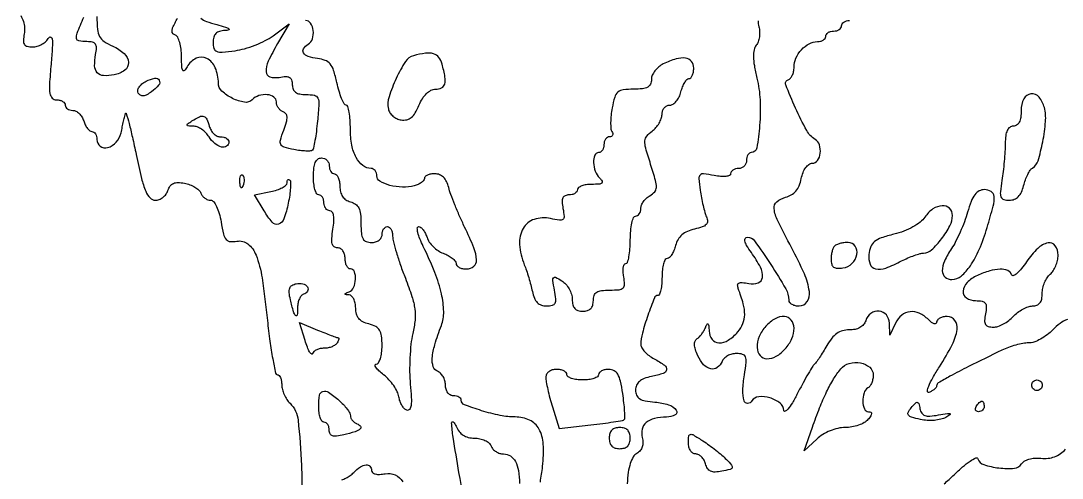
# Model space of a CAD drawing. Extents: x 0 to 525, y 1 to 407.
# Drawn here: x 36.6 to 233.8, y 113.4 to 199.9 of the extents above; entities that cross this region are included whole.
import ezdxf

# ---------------------------------------------------------------- set-up
doc = ezdxf.new("R2010")
doc.units = 0

msp = doc.modelspace()

# ---------------------------------------------------------------- linework, layer by layer
for points in [[(36.599529, 200.926835, -0.057705), (37.094005, 199.808082, -0.059194), (37.311101, 198.632671, -0.063403), (37.238452, 197.467047, 0.034076), (37.084291, 196.196651, 0.157954), (37.272434, 195.491358, 0.195342), (37.808538, 195.115895, 0.056344), (38.833733, 195, 0.074499), (39.69933, 195.129693, 0.054939), (40.590469, 195.514062, 0.055194), (41.371849, 196.080502, 0.077497), (41.911675, 196.75, -0.378253), (42.279109, 196.873259, -0.279554), (42.543658, 196.507381, -0.036362), (42.557058, 194.863063, -0.006248), (42.31676, 191.75, 0.006731), (42.026397, 187.940407, 0.053873), (42.105547, 186.183968, 0.16102), (42.538648, 185.335501, 0.197386), (43.355395, 185, -0.058895), (43.984367, 184.925655, -0.077909), (44.516897, 184.70625, -0.096446), (44.873621, 184.381435, -0.16135), (45, 184, 0.141874), (45.110427, 183.61866, 0.099744), (45.42083, 183.29375, 0.084602), (45.885024, 183.074877, 0.068054), (46.432612, 183, -0.122947), (47.027698, 182.851427, -0.069989), (47.63086, 182.4125, -0.063046), (48.150468, 181.764714, -0.06077), (48.5, 181, 0.039709), (48.811679, 180.234602, 0.0497), (49.222265, 179.5875, 0.058089), (49.664493, 179.141156, 0.170109), (50.067388, 179, -0.15811), (50.423094, 178.884635, -0.097128), (50.726045, 178.559375, -0.079016), (50.930588, 178.073619, -0.060283), (51, 177.5, 0.236821), (51.634567, 176.23538, 0.23091), (53.039161, 175.96993, 0.14494), (54.661491, 176.975685, 0.128421), (55.568419, 178.75, -0.000517), (55.816763, 179.870488, -0.000557), (56.061411, 180.963176, -0.000526), (56.273444, 181.90067, -0.002665), (56.394976, 182.422516, -0.769527), (56.557788, 182.426569, -0.006634), (57.084995, 180.526491, -0.008344), (57.720763, 177.936374, -0.004289), (58.43499, 174.672516, 0.007434), (59.461479, 170.119021, 0.039855), (60.252054, 167.703152, 0.087141), (61.062723, 166.437755, 0.209795), (62.060098, 166, 0.094029), (62.79419, 166.139284, 0.071281), (63.508112, 166.545528, 0.06968), (64.094024, 167.147349, 0.081565), (64.45465, 167.857115, -0.079227), (64.877256, 168.698523, -0.135197), (65.485395, 169.188748, -0.109135), (66.358218, 169.358673, -0.040961), (67.604183, 169.224835, -0.043607), (68.622476, 168.936378, -0.0447), (69.566432, 168.477432, -0.048795), (70.306115, 167.9274, -0.117405), (70.689134, 167.36772, 0.076098), (70.987329, 166.844865, 0.064776), (71.443182, 166.401768, 0.066816), (71.980937, 166.102095, 0.094018), (72.519091, 166, -0.227865), (73.082237, 165.729302, -0.05531), (73.649538, 164.832689, -0.044293), (74.151744, 163.518801, -0.027306), (74.516329, 161.903347, 0.015972), (74.982758, 159.594202, 0.114412), (75.483769, 158.580645, 0.202441), (76.242548, 158.181367, 0.068556), (77.514694, 158.24756, -0.219767), (79.598381, 157.729306, -0.132469), (81.128339, 155.635162, -0.055105), (82.27087, 151.295903, -0.010708), (83.289581, 143.25, 0.007395), (83.760708, 139.320164, 0.012128), (84.289177, 136.010938, 0.005789), (84.824037, 133.291326, 0.355152), (85.182447, 133, -0.217239), (85.495244, 132.857365, -0.078708), (85.759844, 132.433482, -0.059849), (85.940114, 131.809856, -0.040483), (86, 131.071429, 0.066297), (86.113534, 130.218936, 0.039093), (86.459568, 129.249807, 0.038421), (86.965583, 128.318907, 0.052723), (87.564487, 127.57837, -0.170828), (89.08972, 124.396635, -0.01702), (89.728968, 115.841692, -0.018224), (89.77499, 104.629228, -0.009735)], [(51, 200.744111, 0.021781), (51.105866, 198.314991, 0.101826), (51.504232, 196.980346, 0.1254), (52.353385, 196.055046, 0.040539), (54, 195.160294, -0.079457), (56.185091, 193.743322, -0.200272), (56.979939, 192.061946, -0.250793), (56.278762, 190.592296, -0.111787), (54.252548, 189.707946, -0.060201), (52.244859, 189.569949, -0.198643), (51.070766, 190.128167, -0.182764), (50.574869, 191.394417, -0.050195), (50.767607, 193.564646, 0.035264), (50.91705, 194.82109, 0.162317), (50.721402, 195.517336, 0.193066), (50.172753, 195.887545, 0.053087), (49.116577, 196, -0.042401), (47.606762, 196.128265, -0.328502), (47.144391, 196.608449, -0.12643), (47.262194, 197.586932, -0.006109), (48.5, 200.654243, 0.031083)], [(70.699333, 200.44681, 0.096792), (71.731598, 199.829018, 0.021781), (73.695166, 199.21566, -0.008351), (75.34027, 198.749873, -0.082276), (75.984158, 198.433425, -0.62637), (75.947466, 198.218838, -0.059163), (75.25, 198.103352, 0.058962), (74.217938, 197.932889, 0.125803), (73.525999, 197.525826, 0.13117), (73.131831, 196.849818, 0.066858), (73, 195.868331, 0.071521), (73.165327, 194.718443, 0.234894), (73.671783, 194.17154, 0.112341), (74.713666, 194.026191, 0.012051), (77.153505, 194.293764, 0.035972), (78.966662, 194.671219, 0.023792), (80.983745, 195.35027, 0.023967), (82.89094, 196.202502, 0.042146), (84.360037, 197.108066), (87.413064, 199.365266), (85.206532, 195.625473, 0.022399), (83.43489, 192.289984, 0.122971), (83.035536, 190.307205, 0.313226), (83.767552, 189.350361, 0.125537), (85.5, 189.244751, -0.032898), (86.753309, 189.399832, -0.141627), (87.478407, 189.234605, -0.196163), (87.870273, 188.747994, -0.072767), (88, 187.861328, 0.090596), (88.156485, 187.004779, 0.149347), (88.60287, 186.427119, 0.113817), (89.398228, 186.100432, 0.040791), (90.627229, 186, -0.048923), (92.178861, 185.847814, -0.247805), (92.832166, 185.318039, -0.117085), (93.026689, 184.188252, -0.008298), (92.771909, 180.978013, -0.008045), (92.551784, 179.018773, -0.011486), (92.288652, 177.288779, -0.007569), (92.015835, 175.862928, -0.146333), (91.804402, 175.471069, -0.185605), (91.451634, 175.314224, -0.021501), (90.570345, 175.306879, -0.023539), (89.482205, 175.396012, -0.017151), (88.284359, 175.593128, -0.021164), (86.440747, 176.043738, -0.204845), (85.83131, 176.542783, -0.192283), (85.750139, 177.346705, -0.01838), (86.374637, 179.256374, 0.017883), (86.884515, 180.810312, 0.079431), (87.001839, 181.761208, 0.158012), (86.783998, 182.359472, 0.145762), (86.25, 182.739635, -0.092308), (85.772219, 183.008953, -0.069515), (85.367188, 183.457372, -0.068133), (85.093631, 184.009869, -0.081099), (85, 184.583333, 0.246898), (84.514653, 185.506306, 0.128775), (83.25867, 185.959695, 0.101097), (81.680666, 185.783457, 0.11872), (80.399796, 184.999796, -0.241814), (78.943786, 184.531983, -0.074274), (76.678666, 185.262346, -0.072466), (74.673728, 186.648379, -0.207026), (74.007802, 188.168213, 0.097382), (73.426295, 191.054224, 0.17639), (71.818351, 192.807558, 0.234366), (69.81916, 192.845576, 0.15164), (68.080099, 191.25, -0.048718), (67.557999, 190.526006, -0.520107), (67.25428, 190.559717, -0.116221), (67.07607, 191.204529, -0.007487), (67.030409, 193.166667, 0.028932), (66.935575, 194.598372, 0.039215), (66.675162, 195.867507, 0.043952), (66.304525, 196.827025, 0.200779), (65.86376, 197.21208, -0.128858), (65.41164, 197.507038, -0.17814), (65.231857, 197.952165, -0.103715), (65.347391, 198.604016, -0.029032), (65.790762, 199.545413, 0.013396), (66.238126, 200.423037, 0.009022)], [(134.965232, 112.666643, 0.01203), (135.387865, 115.643031, 0.042231), (135.525579, 119.868247, 0.113866), (134.704667, 122.738324, 0.158702), (132.924367, 124.39909, 0.109407), (130.211032, 125, -0.050324), (127.369522, 125.286718, -0.024716), (123.844055, 126.188972, -0.016276), (120.579557, 127.316336, -0.310906), (120, 128.158288, 0.173303), (119.885233, 128.47946, 0.093533), (119.559375, 128.752747, 0.073869), (119.073841, 128.937662, 0.054157), (118.5, 129, -0.131307), (117.920798, 129.154775, -0.103496), (117.434603, 129.588564, -0.089187), (117.110922, 130.24494, -0.070174), (117, 131.031385, 0.067698), (116.888545, 131.850792, 0.062616), (116.561465, 132.634332, 0.066656), (116.078044, 133.265471, 0.104791), (115.507115, 133.635643, -0.228531), (114.684927, 134.509325, -0.097368), (114.501564, 136.145928, -0.053249), (114.983067, 138.663852, -0.016703), (116.224164, 142.302052, 0.097706), (116.667896, 144.928615, 0.049471), (116.24366, 148.269781, 0.038305), (114.975335, 152.344941, 0.019525), (112.800461, 157.25, -0.019361), (112.161906, 158.688884, -0.036615), (111.780103, 159.898438, -0.050966), (111.6683, 160.748863, -0.422696), (111.912288, 161, -0.170869), (112.324246, 160.854984, -0.057831), (112.777106, 160.395673, -0.049481), (113.198055, 159.730047, -0.039445), (113.518181, 158.942716, 0.077667), (113.944259, 158.087797, 0.04585), (114.688571, 157.220107, 0.044592), (115.613467, 156.470606, 0.057208), (116.585569, 155.967467, -0.034644), (117.509737, 155.540732, -0.043956), (118.290761, 155.018133, -0.050235), (118.835088, 154.481865, -0.174868), (119, 154.024751, 0.18727), (119.151866, 153.633497, 0.089436), (119.5875, 153.301021, 0.069261), (120.234642, 153.075593, 0.049264), (121, 153, 0.178908), (122.361486, 153.50327, 0.231388), (122.882749, 154.709569, 0.085259), (122.38198, 156.98099, 0.015597), (120.628061, 160.926598, -0.008649), (119.672526, 162.998141, -0.007992), (118.76279, 165.156459, -0.008007), (118.014236, 167.104245, -0.026254), (117.609009, 168.421695, 0.051712), (117.203793, 169.534427, 0.085806), (116.621982, 170.342945, 0.099931), (115.873966, 170.829439, 0.094642), (114.980948, 171, 0.042656), (114.222567, 170.935182, 0.062316), (113.581903, 170.74051, 0.081811), (113.147765, 170.454383, 0.209177), (113, 170.116631, -0.175444), (112.864468, 169.742266, -0.062059), (112.441736, 169.346763, -0.052236), (111.826839, 168.991591, -0.040933), (111.099526, 168.736278, -0.069845), (108.837906, 168.472026, -0.059007), (106.451149, 168.810873, -0.067558), (104.59329, 169.582855, -0.266575), (104, 170.616577, 0.075887), (103.919316, 171.145124, 0.08924), (103.685268, 171.59362, 0.100734), (103.337172, 171.893437, 0.128255), (102.928571, 172, -0.168433), (101.354992, 172.545562, -0.104597), (100.090641, 174.062304, -0.076775), (99.270329, 176.432368, -0.04502), (99, 179.428571, 0.016623), (98.941723, 181.180986, 0.027118), (98.762668, 182.657143, 0.02575), (98.508287, 183.761373, 0.334969), (98.192061, 184, -0.277979), (97.826928, 184.219998, -0.023918), (97.344724, 185.248438, -0.02613), (96.861606, 186.621355, -0.016996), (96.442061, 188.25, 0.020934), (95.827029, 190.562001, 0.094797), (95.172265, 191.786939, 0.134547), (94.235751, 192.460333, 0.06041), (92.75, 192.816422, -0.047917), (91.024918, 193.184687, -0.173422), (90.144529, 193.853279, -0.297162), (90.144402, 194.664669, -0.110364), (91, 195.5, 0.179043), (91.806615, 196.533132, 0.105189), (91.963408, 198.112517, 0.1193), (91.46671, 199.481146, 0.2514), (90.5, 200, -0.130775)], [(176.21022, 199.952191, 0.072849), (176.334792, 198.827754, -0.052486), (176.478569, 197.882215, -0.045671), (176.43323, 196.881039, -0.048096), (176.218578, 195.975113, -0.09124), (175.853317, 195.323258, 0.122508), (175.433985, 194.452783, 0.056091), (175.31606, 193.189215, 0.038932), (175.483565, 191.464764, 0.015199), (175.971238, 189.119894, -0.047113), (176.560667, 184.975956, -0.030963), (176.489448, 180.154513, -0.024352), (175.952623, 175.895046, -0.364103), (174.886456, 175, 0.165545), (174.548295, 174.884883, 0.095492), (174.260397, 174.559375, 0.076482), (174.065812, 174.073731, 0.057167), (174, 173.5, -0.099038), (173.885486, 172.927543, -0.097945), (173.559375, 172.440625, -0.097945), (173.072457, 172.114514, -0.099038), (172.5, 172, 0.063155), (171.926484, 171.927269, 0.0812), (171.440625, 171.713594, 0.098319), (171.115512, 171.396835, 0.15175), (171, 171.025, -0.298073), (170.777872, 170.685499, -0.075318), (170.108572, 170.506237, -0.05066), (169.107142, 170.496114, -0.026574), (167.873036, 170.675393, 0.016784), (165.879101, 171.005017, 0.238962), (165.218856, 170.772311, 0.215015), (164.976101, 170.084364, 0.01358), (165.220653, 167.900393, 0.012398), (165.4554, 166.477147, 0.011083), (165.768188, 165.012695, 0.011191), (166.107807, 163.70969, 0.033632), (166.418169, 162.844951, -0.098206), (166.600955, 162.012095, -0.201051), (166.359478, 161.401416, -0.119423), (165.618441, 160.937123, -0.026452), (164.16418, 160.53606, 0.047786), (162.799441, 160.096331, 0.076229), (161.762663, 159.447234, 0.083516), (161.031805, 158.566415, 0.070132), (160.574575, 157.441109, -0.035562), (160.268003, 156.506612, -0.047603), (159.853717, 155.717076, -0.056439), (159.400577, 155.16929, -0.194114), (158.980948, 155, 0.280398), (158.602411, 154.769603, 0.05105), (158.288153, 153.971875, 0.041844), (158.071136, 152.841146, 0.026502), (158, 151.5, -0.020367), (157.945333, 150.158491, -0.032867), (157.777772, 149.028125, -0.035459), (157.537652, 148.20476, -0.313764), (157.243479, 148, 0.308343), (156.555239, 147.530979, 0.009841), (155.32229, 144.202382, 0.017674), (154.289094, 140.858988, 0.06619), (154, 138.684729, 0.139671), (154.174009, 138.073954, 0.048711), (154.734375, 137.340547, 0.043777), (155.54338, 136.611419, 0.038674), (156.5, 136, -0.028294), (158.483898, 134.789195, -0.286042), (158.851967, 133.940127, -0.285494), (158.252144, 133.23425, -0.028222), (156, 132.65, 0.038209), (154.625937, 132.264123, 0.089528), (153.7081, 131.727901, 0.117583), (153.185103, 131.00967, 0.099147), (153, 130.085365, 0.101125), (153.199112, 129.110948, 0.154481), (153.756846, 128.461631, 0.094481), (154.817549, 128.054872, 0.023373), (156.6727, 127.810365, -0.054707), (159.232015, 127.308568, -0.154992), (160.705636, 126.277633, -0.468923), (160.50328, 125.390035, -0.116302), (158.833333, 124.984687, 0.055287), (156.565504, 124.718078, 0.119834), (155.007668, 123.934543, 0.159243), (154.246698, 122.694526, 0.123208), (154.263598, 121.100001, -0.061643), (154.389226, 120.15848, -0.085124), (154.253379, 119.318415, -0.093105), (153.861123, 118.626663, -0.090012), (153.240529, 118.114731, 0.133429), (152.543725, 117.431592, 0.055273), (152.001762, 116.216603, 0.042168), (151.615534, 114.527977, 0.021689), (151.404838, 112.367088, -0.005712)], [(234.762264, 143.467479, 0.068519), (233.364596, 142.709442, 0.045738), (232, 141.5, -0.042262), (230.935593, 140.543345, -0.037323), (229.681917, 139.734375, -0.039204), (228.434907, 139.177394, -0.085633), (227.406726, 139, 0.045425), (226.345858, 138.903421, 0.020823), (224.989826, 138.595605, 0.020422), (223.579357, 138.150481, 0.026525), (222.33104, 137.623335, 0.001978), (216.005656, 134.516457, 0.010011), (212.519682, 132.699228, 0.009673), (210.318122, 131.438974, 0.26376), (210, 130.877875, -0.166997), (209.898984, 130.583862, -0.052698), (209.572027, 130.244769, -0.045942), (209.100667, 129.917777, -0.037085), (208.54307, 129.654901, -0.562859), (208.259387, 129.874577, -0.069624), (208.501614, 130.813548, -0.031547), (209.286206, 132.419024, -0.012865), (210.54307, 134.499876, 0.023001), (212.940046, 138.656341, 0.081412), (213.890054, 141.575391, 0.201601), (213.465827, 143.267144, 0.236051), (212, 144, 0.051602), (211.234755, 143.920813, 0.071518), (210.5875, 143.685268, 0.091543), (210.152489, 143.337512, 0.180377), (210, 142.928571, -0.262054), (209.855217, 142.671296, -0.216722), (209.538393, 142.633482, -0.08714), (209.033083, 142.897769, -0.032428), (208.428571, 143.428571, 0.087911), (206.720786, 144.622245, 0.136725), (204.959179, 144.911763, 0.147019), (203.391619, 144.247497, 0.107577), (202.220495, 142.75), (201.135361, 140.5), (201.06768, 142.75, 0.168509), (200.48139, 144.289138, 0.195167), (199.103976, 145.019372, 0.186662), (197.558233, 144.596415, 0.158123), (196.566849, 143.210621, -0.099745), (196.155515, 142.468588, -0.088672), (195.473572, 141.906995, -0.077553), (194.554278, 141.563863, -0.054532), (193.453164, 141.460621, 0.071441), (192.19071, 141.2992, 0.084877), (191.104414, 140.788904, 0.072985), (190.13168, 139.875007, 0.038614), (189.203703, 138.5, -0.007702), (188.506184, 137.314659, -0.009546), (187.819257, 136.234375, -0.008099), (187.213119, 135.351555, -0.068052), (186.88313, 135, 0.085998), (186.535089, 134.60164, 0.004775), (185.687661, 133.178125, 0.00726), (184.715436, 131.451746, 0.005242), (183.679692, 129.5, -0.013818), (182.680843, 127.693307, -0.036366), (181.83925, 126.477216, -0.11509), (181.313042, 126.065817, -0.539275), (181.046561, 126.230948, 0.224121), (180.343573, 127.622283, 0.093323), (178.427407, 128.609859, 0.094813), (176.307159, 128.824126, 0.236485), (175.017666, 128.028584, -0.254449), (174.209132, 127.56683, -0.340155), (173.553973, 128.049732, -0.080893), (173.314958, 130.058496, -0.028898), (173.606289, 132.939328, 0.011837), (173.933289, 135.348774, 0.117335), (173.809524, 136.355021, 0.24255), (173.27229, 136.844482, 0.065843), (172.096423, 137, 0.064151), (171.22793, 136.88811, 0.061434), (170.40241, 136.559375, 0.066273), (169.74199, 136.073763, 0.109941), (169.361626, 135.5, -0.146934), (168.466497, 134.342315, -0.21598), (167.223911, 134.096375, -0.15396), (165.882205, 134.892534, -0.075694), (164.785417, 136.571613, -0.027318), (164.317043, 137.768864, -0.069804), (164.151663, 138.683404, -0.107878), (164.270871, 139.356036, -0.152129), (164.656912, 139.821613, 0.059012), (165.09788, 140.188887, 0.030189), (165.561402, 140.741349, 0.029513), (165.976019, 141.375972, 0.039014), (166.271109, 142, -0.039499), (166.530132, 142.546389, -0.51614), (166.719375, 142.564651, -0.158373), (166.861922, 142.227414, -0.012676), (166.921053, 141.25, 0.155888), (167.482609, 139.68425, 0.22646), (168.768552, 139.028215, 0.150983), (170.55193, 139.528252, 0.072534), (172.359374, 141.106751, 0.079422), (173.312072, 142.662081, 0.0954), (173.653815, 144.340611, 0.069737), (173.384944, 146.419485, 0.024639), (172.446232, 149.279521, -0.090743), (172.31977, 149.953726, -0.287622), (172.551426, 150.326781, -0.139848), (173.182026, 150.439631, -0.022022), (174.441968, 150.255845, 0.130559), (176.215292, 150.381544, 0.29751), (177.004387, 151.394008, 0.140969), (176.619543, 153.328326, 0.035588), (174.931906, 156.09563, -0.016199), (174.026638, 157.458314, -0.076792), (173.662265, 158.318452, -0.232997), (173.762743, 158.788926, -0.22955), (174.198274, 159, -0.242187), (175.516721, 158.321587, -0.010072), (178.601856, 153.814068, -0.013434), (181.418165, 149.253355, -0.132348), (182, 147.093729, 0.177221), (182.15274, 146.676333, 0.092453), (182.5875, 146.321283, 0.072563), (183.23481, 146.080909, 0.052721), (184, 146, 0.257299), (185.478452, 146.814748, 0.175879), (185.897326, 148.730568, 0.071033), (184.950571, 152.089007, 0.019406), (182.522713, 157.046426, -0.008649), (179.908837, 162.105207, -0.085525), (179.229218, 164.3911, -0.248797), (179.736201, 165.700782, -0.117501), (181.391221, 166.562054, 0.07152), (182.485633, 167.010257, 0.084571), (183.339805, 167.730065, 0.077288), (183.960813, 168.748554, 0.04901), (184.366221, 170.081106, -0.043802), (184.705676, 171.239991, -0.063371), (185.215773, 172.175791, -0.079455), (185.828627, 172.790094, -0.158303), (186.475, 173, 0.248367), (187.458161, 173.520476, 0.121936), (187.963671, 174.88682, 0.107281), (187.801687, 176.468395, 0.177173), (186.980984, 177.511752, -0.130121), (185.394961, 179.185702, -0.018694), (183.273696, 183.442976, -0.013575), (181.427982, 187.836277, -0.428589), (181.87721, 188.792403, 0.136036), (182.307057, 189.081559, 0.066232), (182.670181, 189.64073, 0.058269), (182.91659, 190.366574, 0.052765), (183, 191.154762, -0.103542), (183.360122, 192.87513, -0.082134), (184.397765, 194.470725, -0.084794), (185.856257, 195.605274, -0.123606), (187.428571, 196, 0.061768), (188.02945, 196.074515, 0.080164), (188.538393, 196.29375, 0.09778), (188.879052, 196.618614, 0.154765), (189, 197, -0.148195), (189.115568, 197.381354, -0.098894), (189.440625, 197.70625, -0.082425), (189.926543, 197.925306, -0.064853), (190.5, 198, 0.064853), (191.073457, 198.074694, 0.082425), (191.559375, 198.29375, 0.098894), (191.884432, 198.618646, 0.148195), (192, 199, -0.148195), (192.115568, 199.381354, -0.098894), (192.440625, 199.70625, -0.082425), (192.926543, 199.925306, -0.064853), (193.5, 200, 0.162131)], [(122.626862, 96.171272, 0.001125), (119.561122, 114.5, -0.002307), (118.46192, 121.168507, -0.02457), (118.161178, 123.900958, -0.672491), (118.473701, 124.050862, -0.113433), (119.031162, 123.25, 0.066357), (119.589897, 122.262056, 0.087232), (120.346752, 121.557612, 0.08486), (121.315702, 121.140837, 0.059293), (122.499161, 121, -0.054328), (123.522397, 120.888489, -0.057225), (124.478793, 120.559375, -0.063894), (125.23002, 120.074286, -0.126521), (125.638374, 119.5, 0.093208), (125.991782, 118.926523, 0.06679), (126.569538, 118.440625, 0.064917), (127.27421, 118.11213, 0.076792), (128, 118, -0.144283), (129.287685, 117.620519, -0.126786), (130.240966, 116.587744, -0.086212), (130.81806, 114.853088, -0.037309), (131, 112.418213, 0.048373)], [(211.408165, 112.365836, 0.022312), (213.306151, 114.067133, -0.015928), (214.92268, 115.553785, -0.029575), (216.337838, 116.635375, -0.035222), (217.419474, 117.259044, -0.453085), (217.800403, 117.098792, 0.239033), (218.932501, 115.979334, 0.047964), (221.790109, 115.356298, 0.047964), (224.712467, 115.289192, 0.240568), (226.069049, 116.111724, -0.124371), (226.603503, 116.629708, -0.05953), (227.48867, 117.007459, -0.052329), (228.584229, 117.206677, -0.044987), (229.755701, 117.189573, 0.052856), (231.094359, 117.191049, 0.061518), (232.332847, 117.480509, 0.062669), (233.445075, 118.056234, 0.058167), (234.411449, 118.902152, -0.024186)], [(97.373228, 113.106471, 0.037677), (98.165831, 113.440625, 0.036043), (98.963971, 113.925971, 0.041772), (99.642857, 114.5, -0.046676), (100.896436, 115.539085, -0.121876), (101.985747, 115.944476, -0.242917), (102.697177, 115.674347, -0.184892), (103, 114.883423, 0.224645), (103.193241, 114.475025, 0.112618), (103.715824, 114.214416, 0.071397), (104.534846, 114.135746, 0.035538), (105.572225, 114.258558, -0.154935), (107.48823, 114.030361, -0.158771), (108.899422, 112.739537, -0.095355)]]:
    msp.add_lwpolyline(points, format="xyb")
for points in [[(110.924964, 193.344369, 0.188374), (109.428765, 192.24167, 0.031139), (107.674828, 189.038924, 0.033453), (106.322939, 185.572859, 0.123964), (106.187188, 183.24846, 0.101293), (106.47137, 182.557566, 0.069656), (107.038648, 181.925224, 0.066314), (107.791151, 181.444949, 0.073416), (108.617816, 181.19911, 0.08977), (109.667478, 181.237516, 0.118068), (110.527322, 181.653592, 0.089095), (111.26987, 182.522149, 0.034244), (111.978921, 183.94911, -0.041423), (112.626765, 185.207301, -0.060543), (113.408763, 186.175845, -0.073206), (114.261405, 186.790329, -0.120154), (115.12132, 187, 0.113722), (116.27116, 187.264951, 0.218597), (116.859049, 187.980993, 0.109433), (116.911733, 189.33084, 0.020715), (116.369714, 191.75, 0.098051), (115.74039, 193.028833, 0.159621), (114.751912, 193.70717, 0.106653), (113.238663, 193.81686, 0.03066)], [(158.25, 191.779505, 0.060761), (157.389555, 191.227082, 0.056107), (156.660937, 190.470519, 0.059986), (156.16559, 189.634054, 0.104081), (156, 188.847186, -0.103718), (155.812792, 187.954403, -0.166085), (155.291369, 187.386275, -0.100472), (154.309079, 187.083708, -0.024637), (152.611291, 187, 0.029894), (150.649536, 186.882605, 0.150041), (149.655654, 186.441859, 0.142447), (149.052531, 185.506153, 0.026033), (148.562787, 183.48299, 0.019934), (148.354798, 182.064433, 0.02353), (148.275266, 180.710348, 0.023313), (148.314917, 179.578004, 0.118539), (148.510513, 178.98299, -0.084443), (148.662717, 178.607478, -0.163219), (148.628488, 178.288753, -0.180931), (148.415073, 178.076682, -0.106462), (148.059017, 178, 0.140337), (147.655173, 177.884374, 0.099915), (147.311086, 177.559375, 0.085131), (147.079345, 177.073318, 0.06887), (147, 176.5, -0.064853), (146.925306, 175.926543, -0.082425), (146.70625, 175.440625, -0.098894), (146.381354, 175.115568, -0.148195), (146, 175, 0.308176), (145.26021, 174.49618, 0.104548), (145.032852, 173.144926, 0.079759), (145.370441, 171.486565, 0.106751), (146.2, 170.2, -0.064899), (146.654669, 169.609036, -0.371337), (146.5875, 169.25, -0.153786), (146.054712, 169.043621, -0.016096), (144.7, 169, 0.035231), (143.665881, 168.927044, 0.053511), (142.793125, 168.70625, 0.069881), (142.194059, 168.383445, 0.238636), (142, 168, -0.158846), (141.875691, 167.618586, -0.096977), (141.52513, 167.29375, -0.078765), (141.001634, 167.074408, -0.059964), (140.383423, 167, 0.102603), (139.658167, 166.849589, 0.188489), (139.236264, 166.43089, 0.120053), (139.100423, 165.674253, 0.031901), (139.254528, 164.448855, -0.02471), (139.465298, 162.947488, -0.250256), (139.22762, 162.385911, -0.209556), (138.593218, 162.212485, -0.017482), (136.877686, 162.526865, 0.132341), (133.810746, 162.382772, 0.188472), (131.717095, 160.680439, 0.148744), (131.033707, 157.627657, 0.077629), (131.930792, 153.797053, -0.015098), (132.32982, 152.71998, -0.008063), (132.760966, 151.366947, -0.008019), (133.157068, 149.970104, -0.012386), (133.449844, 148.75, 0.044638), (133.839672, 147.489588, 0.096795), (134.394783, 146.646289, 0.116172), (135.152486, 146.166655, 0.083451), (136.144052, 146, 0.056452), (137.244823, 146.124679, 0.223217), (137.767199, 146.534133, 0.145901), (137.910556, 147.335568, 0.021164), (137.651632, 148.991842, -0.008781), (137.315205, 150.8424, -0.209388), (137.443317, 151.342997, -0.36122), (137.839171, 151.429099, -0.01979), (139.026632, 150.751295, -0.072063), (139.781624, 150.112627, -0.05265), (140.420323, 149.217206, -0.05295), (140.854214, 148.215044, -0.075842), (141, 147.259453, 0.055699), (141.115375, 146.226963, 0.126162), (141.471292, 145.532432, 0.1388), (142.091033, 145.134849, 0.073774), (143, 145, 0.072254), (143.873159, 145.126841, 0.124864), (144.5, 145.5, 0.124864), (144.873159, 146.126841, 0.072254), (145, 147, -0.082653), (145.163542, 147.982574, -0.169186), (145.639572, 148.589568, -0.114738), (146.540641, 148.910401, -0.028404), (148.116577, 149, 0.021695), (149.895578, 149.077228, 0.169509), (150.640489, 149.412205, 0.216124), (150.916589, 150.090289, 0.037483), (150.755249, 151.5, -0.031701), (150.634359, 152.458177, -0.053628), (150.670744, 153.265625, -0.076393), (150.843992, 153.816555, -0.285831), (151.138672, 154, 0.327067), (151.474912, 154.246293, 0.029327), (151.746985, 155.321875, 0.029276), (151.937832, 156.77505, 0.018014), (152, 158.5, -0.020945), (152.072283, 160.224757, -0.033738), (152.29375, 161.678125, -0.036969), (152.611488, 162.732972, -0.31052), (153, 163, 0.143546), (153.381342, 163.111783, 0.099542), (153.70625, 163.426029, 0.084027), (153.925172, 163.895928, 0.067183), (154, 164.45031, -0.099517), (154.12579, 165.076054, -0.055647), (154.504935, 165.757167, -0.052366), (155.061482, 166.386936, -0.058116), (155.718929, 166.862581, 0.086115), (156.616444, 167.591357, 0.175439), (156.940138, 168.426817, 0.075338), (156.769151, 169.754314, 0.007755), (155.851017, 172.786716, -0.008324), (154.920881, 175.87142, -0.080357), (154.763185, 177.226612, -0.163426), (155.11942, 178.149136, -0.063529), (156.132089, 179.095204, 0.055585), (156.846719, 179.741955, 0.046406), (157.451301, 180.568691, 0.048414), (157.864111, 181.441205, 0.086506), (158, 182.220759, -0.081833), (158.111971, 182.900314, -0.092147), (158.435028, 183.477348, -0.100671), (158.916096, 183.863175, -0.119389), (159.480948, 184, 0.147328), (160.093964, 184.184637, 0.071387), (160.711184, 184.734375, 0.061291), (161.239404, 185.543788, 0.052514), (161.589356, 186.5, -0.031538), (161.894893, 187.457251, -0.043524), (162.294405, 188.265625, -0.050787), (162.722675, 188.831931, -0.208396), (163.108408, 189, 0.209225), (163.449305, 189.149179, 0.081793), (163.738095, 189.5875, 0.062301), (163.93458, 190.234324, 0.042643), (164, 191, 0.167628), (163.566942, 192.25543, 0.195359), (162.478933, 192.879255, 0.108559), (160.680715, 192.732328, 0.037912)], [(61.360792, 186.521867, -0.032888), (60.465954, 185.953818, -0.101381), (59.784178, 185.744565, -0.158096), (59.253757, 185.861993, -0.122039), (58.827784, 186.278651, -0.187584), (58.733557, 186.788598, -0.101438), (58.979978, 187.387527, -0.076), (59.534008, 187.989172, -0.050899), (60.32145, 188.497412, -0.063259), (61.981201, 189.094061, -0.338404), (62.799163, 188.71509, -0.305838), (62.69476, 187.76367, -0.059199)], [(226, 183, -0.033607), (225.911037, 181.677925, -0.082504), (225.625, 180.75, -0.12651), (225.148955, 180.202091, -0.152103), (224.5, 180, 0.158443), (223.8402, 179.785534, 0.127447), (223.363544, 179.206499, 0.07888), (223.079423, 178.210044, 0.029243), (222.988994, 176.75, -0.014222), (222.94081, 175.236595, -0.007402), (222.799145, 173.353125, -0.007354), (222.596485, 171.422458, -0.011129), (222.358152, 169.75, 0.014076), (222.065308, 167.604593, 0.116885), (222.1871, 166.63693, 0.23363), (222.697341, 166.157906, 0.07384), (223.76075, 166, 0.092851), (224.69475, 166.174954, 0.105523), (225.454998, 166.673707, 0.087608), (226.043388, 167.524319, 0.046152), (226.470876, 168.739983, -0.026223), (226.807281, 169.833925, -0.02851), (227.248641, 170.855613, -0.029639), (227.724067, 171.67823, -0.108907), (228.152892, 172.094492, 0.183642), (229.200648, 173.461408, 0.024113), (230.095014, 177.076464, 0.028374), (230.622115, 180.883472, 0.08187), (230.403249, 183.529462, 0.114142), (229.38546, 185.517312, 0.25267), (227.848274, 186.12294, 0.253847), (226.504329, 185.169841, 0.114685)], [(72.289749, 180, 0.070024), (72.608997, 179.235545, 0.069688), (73.127252, 178.5875, 0.075597), (73.758114, 178.150168, 0.114309), (74.40638, 178, -0.060868), (75.015778, 177.925538, -0.079473), (75.531874, 177.70625, -0.097394), (75.877397, 177.381399, -0.156778), (76, 177, -0.25724), (75.567614, 176.215181, -0.208727), (74.603789, 176.067415, -0.112228), (73.315297, 176.743037, -0.076673), (72.232073, 178, 0.055894), (71.62516, 178.766186, 0.049093), (70.838379, 179.416998, 0.051834), (69.999605, 179.86376, 0.094542), (69.241526, 180.015313, -0.01196), (68.266394, 180.047221, -0.329624), (68.080718, 180.201545, -0.307511), (68.167829, 180.435718, -0.011066), (69, 181, -0.030284), (70.421789, 181.801247, -0.189142), (71.238884, 181.865742, -0.21755), (71.813377, 181.35828, -0.04079)], [(95, 172.5, 0.064853), (95.074694, 171.926543, 0.082425), (95.29375, 171.440625, 0.098894), (95.618646, 171.115568, 0.148195), (96, 171, -0.218879), (96.382658, 170.82406, -0.07806), (96.70625, 170.299885, -0.059352), (96.926775, 169.529219, -0.040055), (97, 168.616631, 0.061532), (97.130127, 167.563245, 0.089464), (97.514648, 166.711977, 0.096222), (98.14677, 166.091353, 0.082332), (99, 165.710251, -0.09135), (99.960931, 165.260241, -0.125243), (100.57448, 164.533936, -0.086439), (100.903556, 163.388683, -0.026844), (101, 161.59362, 0.021376), (101.080633, 159.708395, 0.105985), (101.389135, 158.699202, 0.178786), (101.993453, 158.180707, 0.089054), (103, 158, 0.072314), (103.769411, 158.111864, 0.08892), (104.416667, 158.4375, 0.10214), (104.846791, 158.924246, 0.130775), (105, 159.5, -0.064853), (105.074694, 160.073457, -0.082425), (105.29375, 160.559375, -0.098894), (105.618646, 160.884432, -0.148195), (106, 161, -0.175694), (106.381604, 160.861638, -0.092881), (106.70625, 160.468199, -0.07307), (106.925992, 159.882234, -0.053275), (107, 159.189614, 0.063811), (107.134403, 158.140769, 0.009743), (107.706574, 156.108069, 0.010764), (108.484428, 153.724135, 0.009144), (109.405359, 151.241494, -0.013497), (110.659266, 147.768811, -0.046306), (111.19837, 145.434511, -0.058504), (111.235115, 143.3407, -0.031922), (110.817194, 140.80188, 0.029406), (110.472894, 138.773975, 0.015101), (110.268926, 136.203465, 0.014955), (110.218035, 133.53617, 0.021799), (110.345914, 131.18864, -0.011025), (110.536569, 128.6836, -0.04693), (110.476772, 127.184958, -0.118503), (110.186451, 126.435506, -0.332293), (109.68408, 126.266968, -0.125458), (109.207263, 126.570949, -0.05509), (108.754722, 127.174261, -0.049699), (108.392059, 127.956394, -0.047189), (108.18306, 128.808403, 0.078781), (107.879612, 129.777411, 0.036092), (107.204895, 130.921427, 0.034595), (106.304312, 132.04844, 0.040255), (105.298201, 132.980075, -0.020118), (104.388018, 133.75727, -0.051738), (103.817974, 134.406647, -0.146622), (103.681658, 134.810036, -0.424416), (103.865141, 135, 0.257056), (104.303671, 135.241405, 0.062383), (104.668495, 136.016824, 0.048305), (104.918047, 137.140068, 0.030531), (105, 138.480948, 0.028072), (104.895704, 140.337114, 0.109027), (104.525387, 141.420175, 0.138579), (103.788514, 142.104913, 0.05692), (102.5, 142.589356, -0.053868), (101.344052, 143.015949, -0.104882), (100.576922, 143.623923, -0.11005), (100.144996, 144.46918, -0.063382), (100, 145.608408, 0.050044), (99.907597, 146.529307, 0.0672), (99.632812, 147.320661, 0.084297), (99.227594, 147.868789, 0.177562), (98.75, 148.078947, -0.011437), (98.096611, 148.135242, -0.382689), (98, 148.242982, -0.295955), (98.090194, 148.382013, -0.009076), (98.75, 148.662281, 0.197458), (99.60378, 149.495863, 0.087698), (99.973053, 151.055284, 0.1038), (99.759991, 152.471848, 0.313354), (99, 153, -0.191087), (98.618118, 153.151477, -0.088204), (98.29375, 153.5875, -0.068025), (98.073693, 154.234582, -0.048028), (98, 155, 0.070154), (97.892222, 155.764366, 0.08594), (97.577843, 156.4125, 0.10015), (97.110903, 156.845832, 0.137978), (96.562871, 157, -0.162057), (95.924436, 157.212507, -0.172879), (95.561163, 157.760049, -0.082419), (95.480577, 158.778779, -0.018839), (95.693713, 160.5, 0.021816), (95.872331, 162.01639, 0.058337), (95.825723, 163.101804, 0.104214), (95.57269, 163.759768, 0.254273), (95.130842, 164, -0.131691), (94.699597, 164.115587, -0.100601), (94.332185, 164.440625, -0.088083), (94.085032, 164.926846, -0.073775), (94, 165.5, 0.064853), (93.925306, 166.073457, 0.082425), (93.70625, 166.559375, 0.098894), (93.381354, 166.884432, 0.148195), (93, 167, -0.277684), (92.614308, 167.232098, -0.052312), (92.29375, 168.028125, -0.042582), (92.072542, 169.158889, -0.027026), (92, 170.5, -0.025511), (92.081893, 172.104033, -0.075863), (92.357143, 173.166667, -0.129352), (92.830552, 173.773926, -0.164293), (93.5, 174, -0.099038), (94.072457, 173.885486, -0.097945), (94.559375, 173.559375, -0.097945), (94.885486, 173.072457, -0.099038)], [(78.683114, 168.8125, -0.054073), (78.461564, 168.395823, -0.470617), (78.279315, 168.37858, -0.168741), (78.137993, 168.670344, -0.018894), (78.078947, 169.416667, -0.028489), (78.089945, 170.112848, -0.077125), (78.200665, 170.592839, -0.208169), (78.385309, 170.77538, -0.296942), (78.604167, 170.729167, -0.126455), (78.797407, 170.402231, -0.060344), (78.876576, 169.916927, -0.05415), (78.839148, 169.359369, -0.051402)], [(87.236243, 165.474438, -0.030647), (86.418233, 162.473625, -0.237412), (85.412861, 161.484608, -0.302323), (84.214337, 161.824284, -0.0435), (82.657496, 164.002668), (80.87246, 167.024492), (83.93623, 167.637246, 0.030789), (85.109497, 167.948046, 0.043682), (86.100018, 168.375993, 0.051527), (86.794424, 168.849119, 0.220928), (87, 169.291667, -0.048871), (87.035739, 169.656435, -0.146095), (87.151496, 169.875847, -0.260465), (87.320483, 169.925463, -0.141272), (87.515733, 169.817601, -0.197637), (87.678945, 169.426289, -0.017294), (87.646372, 168.329057, -0.020617), (87.503336, 166.978173, -0.014535)], [(215.858682, 163.75, -0.019314), (215.258071, 161.928527, -0.014411), (214.46173, 159.968716, -0.014619), (213.602741, 158.162947, -0.031864), (212.818541, 156.84563, 0.040922), (211.474753, 154.492469, 0.112581), (211.073453, 152.635667, 0.214131), (211.60944, 151.476954, 0.180845), (212.88499, 151, 0.177477), (214.631898, 151.640237, 0.06794), (216.389605, 153.594348, 0.04984), (218.065863, 156.682759, 0.025761), (219.558056, 160.819942, 0.009497), (220.704294, 164.872375, 0.082352), (220.876555, 166.732872, 0.243287), (220.319368, 167.643078, 0.136892), (219.040142, 168, 0.124661), (218.053653, 167.750165, 0.108453), (217.244951, 167.052041, 0.068514), (216.542829, 165.784278, 0.022272)], [(207.793836, 162.816021, -0.081916), (206.913488, 161.870282, -0.038072), (205.50823, 160.946351, -0.034991), (203.785914, 160.144852, -0.03227), (201.921864, 159.566021, 0.019714), (199.512251, 158.883578, 0.090896), (198.242615, 158.195392, 0.132692), (197.548144, 157.240811, 0.06272), (197.183578, 155.75, 0.115278), (197.396318, 153.907981, 0.262726), (198.420555, 153.023281, 0.13871), (200.351134, 153.172365, 0.03201), (203.364307, 154.506161, -0.016877), (204.557244, 155.077973, -0.017451), (205.772951, 155.561185, -0.017446), (206.851649, 155.904986, -0.06852), (207.541727, 156, 0.190968), (209.032091, 156.590769, 0.040765), (210.935598, 158.698512, 0.042303), (212.515452, 161.171537, 0.121576), (213, 163.134859, 0.204877), (212.428016, 164.472183, 0.20887), (211.072187, 164.968103, 0.137559), (209.294953, 164.350273, 0.094452)], [(190.666667, 157.333333, 0.09959), (190.409978, 156.947356, 0.033637), (190.195833, 156.303528, 0.031899), (190.049156, 155.541158, 0.031585), (190, 154.763782, 0.071261), (190.125661, 153.88657, 0.169862), (190.503621, 153.35835, 0.143478), (191.179999, 153.128035, 0.046099), (192.25, 153.180449, 0.158941), (193.974931, 154.027183, 0.150466), (194.915536, 155.746766, 0.209306), (194.580852, 157.310762, 0.241362), (193.236218, 158, 0.031585), (192.458842, 157.950844, 0.031899), (191.696472, 157.804167, 0.033637), (191.052644, 157.590022, 0.09959)], [(227.039631, 154.374274, -0.020298), (226.068539, 153.066058, -0.042532), (225.192437, 152.151931, -0.076516), (224.538836, 151.734019, -0.442141), (224.206298, 151.881107, 0.218765), (223.455084, 152.683458, 0.102287), (222.024378, 152.949267, 0.067997), (220.042189, 152.637604, 0.035774), (217.707167, 151.75, 0.085677), (215.77109, 150.409161, 0.182349), (215.017422, 148.780525, 0.271753), (215.64115, 147.515287, 0.14656), (217.361328, 147, -0.041059), (218.597317, 146.89833, -0.192578), (219.195599, 146.535916, -0.176753), (219.408166, 145.838287, -0.033701), (219.244751, 144.5, 0.032901), (219.087128, 143.226073, 0.149328), (219.262269, 142.507711, 0.197268), (219.772863, 142.123045, 0.064118), (220.728435, 142, 0.080873), (221.610626, 142.14363, 0.041221), (222.645488, 142.5875, 0.039558), (223.662626, 143.234663, 0.047411), (224.5, 144, -0.044853), (225.328807, 144.765311, -0.038833), (226.320267, 145.4125, -0.040713), (227.317947, 145.857209, -0.084684), (228.154988, 146, 0.089289), (228.978998, 146.148332, 0.139557), (229.555997, 146.57216, 0.115401), (229.892171, 147.304866, 0.050135), (230, 148.377555, -0.055078), (230.110678, 149.379233, -0.043151), (230.440625, 150.42239, -0.044437), (230.925329, 151.350236, -0.077115), (231.5, 152, 0.077115), (232.074671, 152.649764, 0.044437), (232.559375, 153.57761, 0.043151), (232.889322, 154.620767, 0.055078), (233, 155.622445, 0.155381), (232.432768, 157.403672, 0.298585), (231.094481, 157.928739, 0.14354), (229.131287, 156.877655, 0.049074)], [(90.15, 148.216667, 0.138481), (89.709658, 147.917372, 0.065685), (89.337812, 147.333958, 0.057585), (89.08538, 146.575307, 0.051589), (89, 145.75, -0.02586), (88.923931, 144.280217, -0.639797), (88.632767, 144.180799, -0.123756), (88.227101, 144.897202, -0.008453), (87.640057, 147.176557, -0.030463), (87.40288, 148.523837, -0.116442), (87.502976, 149.364646, -0.170204), (87.937186, 149.893426, -0.086127), (88.749381, 150.212456, -0.112407), (89.994526, 150.18578, -0.180311), (90.860088, 149.590967, -0.294845), (90.890017, 148.813615, -0.180443)], [(177.654988, 142.171259, 0.083023), (176.402231, 140.216343, 0.109184), (176.010031, 138.140388, 0.161343), (176.567201, 136.617376, 0.228916), (177.845012, 136, 0.133458), (179.622873, 136.483146, 0.079156), (181.329976, 137.888295, 0.076317), (182.572118, 139.818572, 0.10525), (183, 141.828741, 0.169282), (182.481748, 143.315608, 0.212106), (181.200733, 143.985795, 0.145318), (179.414973, 143.577789, 0.080673)], [(96.681141, 140, -0.327606), (96.794968, 139.916452, -0.121504), (96.808149, 139.70625, -0.063471), (96.706315, 139.383877, -0.030218), (96.5, 139, -0.107838), (96.129387, 138.616584, -0.050954), (95.517829, 138.29375, -0.047176), (94.780745, 138.07411, -0.04887), (94.024316, 138, 0.050733), (93.288825, 137.925179, 0.057072), (92.61363, 137.703837, 0.06526), (92.095047, 137.377889, 0.140303), (91.830595, 136.991785, -0.510992), (91.607337, 136.921685, -0.101574), (91.275866, 137.293738, -0.039422), (90.852822, 138.17734, -0.016097), (90.414086, 139.435501), (89.333649, 142.887433), (92.788949, 141.443716, 0.004181), (94.144495, 140.8906, 0.005966), (95.357591, 140.424092, 0.003451), (96.384993, 140.051048, 0.085555)], [(198, 132.94244, -0.04971), (197.925877, 132.198729, -0.047518), (197.70625, 131.472406, -0.051215), (197.383362, 130.868431, -0.106382), (197, 130.5, 0.180254), (196.249538, 129.534127, 0.082957), (196.026622, 127.932957, 0.095833), (196.341758, 126.512278, 0.298801), (197.122445, 126, -0.122183), (197.532179, 125.898357, -0.300026), (197.674576, 125.638636, -0.128583), (197.51771, 125.191217, -0.024942), (197, 124.5, -0.093608), (196.304518, 123.924354, -0.042442), (195.22101, 123.440625, -0.040046), (193.956026, 123.11086, -0.043768), (192.692007, 123, 0.055995), (191.310091, 122.844754, 0.04069), (189.832945, 122.379584, 0.040346), (188.434917, 121.674591, 0.051666), (187.288809, 120.801597), (184.948716, 118.603193), (186.481344, 123.051597, -0.011233), (187.843353, 126.734037, -0.018874), (189.170912, 129.751526, -0.022497), (190.493227, 132.188214, -0.038036), (191.838948, 134.080333, -0.151122), (193.459742, 135.134293, -0.115314), (195.585423, 135.234232, -0.132446), (197.330261, 134.399989, -0.218754)], [(136, 132.484251, 0.045343), (136.075955, 131.648409, 0.009646), (136.367188, 130.215684, 0.010016), (136.771485, 128.562594, 0.009375), (137.25, 126.889966), (138.5, 122.811431), (144.493919, 123.482968, 0.00514), (146.818166, 123.767589, 0.007733), (148.837737, 124.067854, 0.003696), (150.538142, 124.360535, 0.153067), (150.864391, 124.531057, 0.206786), (150.989383, 124.846214, 0.007917), (150.930068, 126.132442, 0.013039), (150.793152, 127.684407, 0.008695), (150.559198, 129.453805, 0.017493), (150.12747, 131.775768, 0.076166), (149.621936, 133.075854, 0.139883), (148.923885, 133.752652, 0.123619), (147.938727, 134, 0.049607), (147.196833, 133.926212, 0.069598), (146.569501, 133.70625, 0.089763), (146.14731, 133.381783, 0.186233), (146, 133, -0.254951), (145.790443, 132.615738, -0.06271), (145.11875, 132.29375, -0.048861), (144.149251, 132.072766, -0.031626), (143, 132, -0.031626), (141.850749, 132.072766, -0.048861), (140.88125, 132.29375, -0.06271), (140.209557, 132.615738, -0.254951), (140, 133, 0.191087), (139.848523, 133.381882, 0.088204), (139.4125, 133.70625, 0.068025), (138.765418, 133.926307, 0.048028), (138, 134, 0.072227), (137.226308, 133.887651, 0.090273), (136.57987, 133.560531, 0.103502), (136.152398, 133.069198, 0.128128)], [(230, 131, -0.099038), (229.923658, 130.618362, -0.097945), (229.70625, 130.29375, -0.097945), (229.381638, 130.076342, -0.099038), (229, 130, -0.099038), (228.618362, 130.076342, -0.097945), (228.29375, 130.29375, -0.097945), (228.076342, 130.618362, -0.099038), (228, 131, -0.099038), (228.076342, 131.381638, -0.097945), (228.29375, 131.70625, -0.097945), (228.618362, 131.923658, -0.099038), (229, 132, -0.099038), (229.381638, 131.923658, -0.097945), (229.70625, 131.70625, -0.097945), (229.923658, 131.381638, -0.099038)], [(96.84699, 128.132705, -0.025516), (97.671113, 127.340792, -0.029613), (98.367553, 126.505674, -0.030763), (98.862297, 125.741201, -0.128926), (99, 125.216038, 0.106014), (99.093178, 124.781516, 0.068517), (99.367188, 124.343781, 0.064272), (99.772133, 123.969315, 0.068839), (100.25, 123.720238, -0.13504), (100.922674, 123.248609, -0.412026), (100.877016, 122.747156, -0.100013), (99.886063, 122.207119, -0.01604), (97.75, 121.621624, -0.024599), (96.393865, 121.366063, -0.110432), (95.594009, 121.43252, -0.203743), (95.160579, 121.801203, -0.116513), (95, 122.480948, 0.064001), (94.925355, 123.061719, 0.081816), (94.70625, 123.553778, 0.098617), (94.381361, 123.88299, 0.149961), (94, 124, -0.254951), (93.615738, 124.209557, -0.06271), (93.29375, 124.88125, -0.048861), (93.072766, 125.850749, -0.031626), (93, 127, -0.038944), (93.165249, 129.118394, -0.289925), (93.801247, 129.843428, -0.227567), (94.873804, 129.669056, -0.026449)], [(210.343785, 125.376621, -0.005137), (212.029378, 125.67335, -0.123502), (212.50326, 125.634509, -0.612412), (212.531222, 125.44203, -0.020877), (211.711804, 124.911798, -0.077196), (210.81219, 124.554057, -0.035687), (209.564821, 124.361634, -0.034263), (208.197586, 124.343568, -0.040251), (206.914012, 124.518886, -0.016101), (205.252213, 124.940388, -0.160049), (204.665837, 125.339838, -0.292829), (204.620089, 125.872647, -0.052049), (205.202209, 126.745678, -0.014256), (205.986567, 127.638899, -0.239594), (206.344843, 127.770237, -0.302931), (206.606032, 127.546988, -0.020647), (206.843785, 126.549483, 0.095115), (207.180064, 125.713264, 0.170484), (207.757609, 125.264043, 0.103715), (208.715992, 125.151737, 0.023626)], [(219, 127, -0.105053), (218.918938, 126.618444, -0.099167), (218.688914, 126.29375, -0.09642), (218.345238, 126.076123, -0.093332), (217.940983, 126, -0.108972), (217.586039, 126.078288, -0.182303), (217.3746, 126.29375, -0.161196), (217.343488, 126.6179, -0.082592), (217.5, 127, -0.029505), (217.768994, 127.382774, -0.035638), (218.066025, 127.70625, -0.038439), (218.34829, 127.934461, -0.151918), (218.559017, 128, -0.210953), (218.727648, 127.92554, -0.081139), (218.870461, 127.70625, -0.061769), (218.967655, 127.382849, -0.042167)], [(148, 121, 0.072254), (148.126841, 120.126841, 0.124864), (148.5, 119.5, 0.124864), (149.126841, 119.126841, 0.072254), (150, 119, 0.072254), (150.873159, 119.126841, 0.124864), (151.5, 119.5, 0.124864), (151.873159, 120.126841, 0.072254), (152, 121, 0.072254), (151.873159, 121.873159, 0.124864), (151.5, 122.5, 0.124864), (150.873159, 122.873159, 0.072254), (150, 123, 0.072254), (149.126841, 122.873159, 0.124864), (148.5, 122.5, 0.124864), (148.126841, 121.873159, 0.072254)], [(170.190877, 116.961149, -0.016843), (171.18082, 115.864632, -0.274727), (171.258748, 115.395067, -0.243483), (170.882604, 115.064259, -0.013702), (169.317177, 114.7203, -0.039222), (168.056633, 114.580468, -0.11552), (167.206884, 114.750905, -0.145588), (166.636588, 115.248187, -0.077344), (166.259669, 116.115025, 0.06458), (165.967862, 116.835642, 0.06744), (165.505172, 117.446289, 0.074835), (164.949045, 117.858892, 0.122843), (164.383369, 118, -0.150869), (163.8558, 118.162895, -0.098468), (163.406365, 118.621284, -0.081504), (163.103227, 119.306369, -0.063569), (163, 120.11501, -0.025043), (163.064471, 121.401408, -0.348668), (163.367123, 121.712824, -0.169029), (163.940802, 121.592827, -0.007), (165.75, 120.470884, -0.014426), (166.92658, 119.669494, -0.010506), (168.188882, 118.714256, -0.01063), (169.348644, 117.75692, -0.022858)]]:
    msp.add_lwpolyline(points, format="xyb", close=True)

doc.saveas('drawing.dxf')
